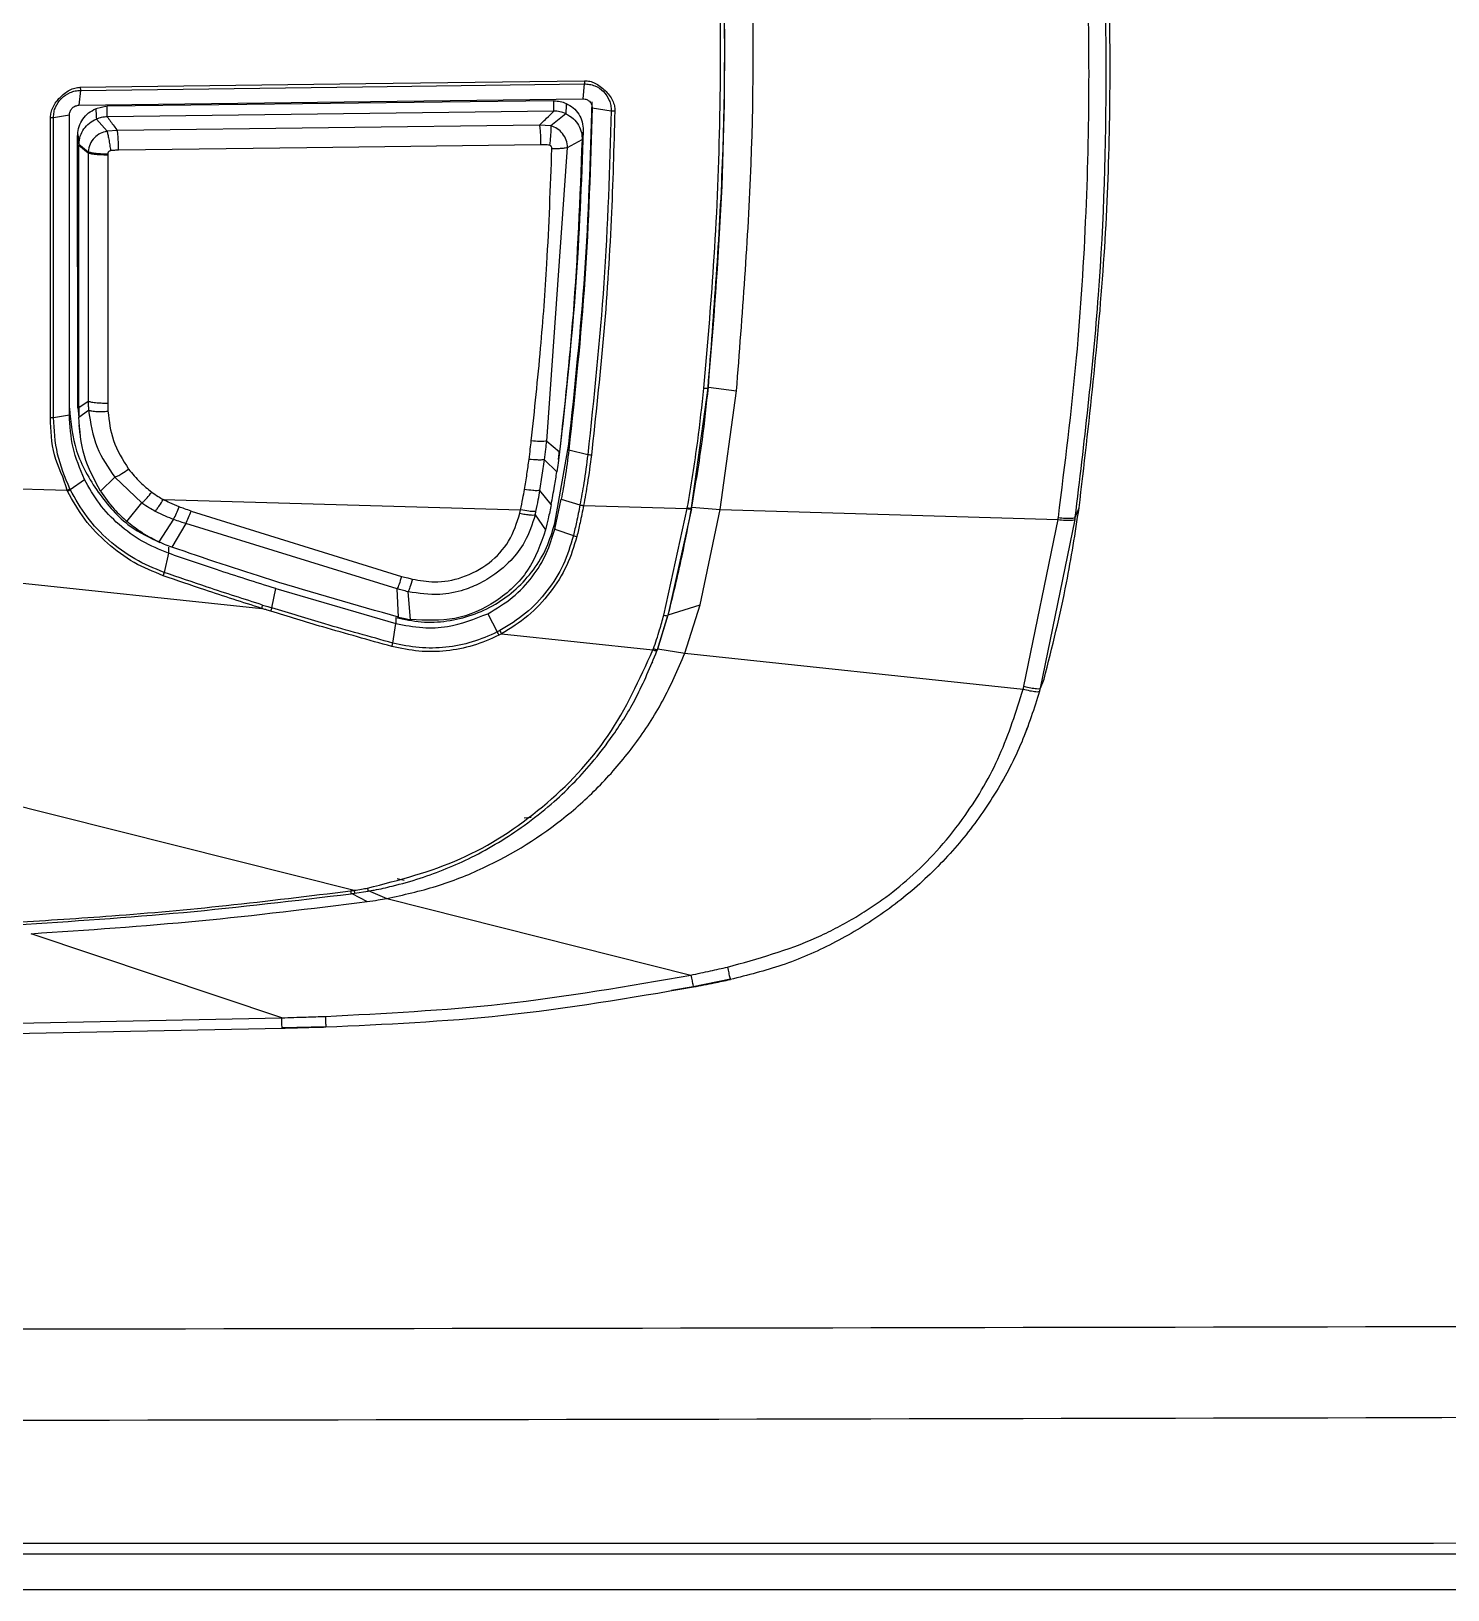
# Model space of a CAD drawing. Extents: x 409 to 498, y 628 to 778.
# Drawn here: x 456.29 to 459.295, y 644.981 to 648.287 of the extents above; entities that cross this region are included whole.
import ezdxf

# ---------------------------------------------------------------- set-up
doc = ezdxf.new("R2010")
doc.units = 0
doc.header["$MEASUREMENT"] = 0
doc.layers.add('1', color=4, linetype='Continuous')
doc.layers.add('GEOMETRY', color=4, linetype='Continuous', lineweight=25)

# ---------------------------------------------------------------- blocks, each defined once
blk = doc.blocks.new('2026_PULSE')
at = {"layer": 'GEOMETRY'}
for p, q in [((48.8861, 3.2146), (48.8827, 3.183)), ((47.8172, 3.2009), (47.8138, 3.1693)), ((47.8138, 3.1693), (48.8827, 3.183)), ((48.8215, 3.1786), (47.8739, 3.1671)), ((48.8215, 3.1568), (48.8215, 3.1786)), ((47.7536, 2.5067), (47.7536, 3.1431)), ((47.7601, 3.1435), (47.7938, 3.1488)), ((47.7601, 2.5072), (47.7601, 3.1435)), ((47.8125, 3.1692), (47.8138, 3.1693)), ((47.8739, 3.1671), (47.8497, 3.162)), ((47.8739, 3.1447), (47.8739, 3.1671)), ((48.8215, 3.1568), (47.8739, 3.1447)), ((48.847, 3.1514), (48.8149, 3.1254)), ((48.9027, 3.1636), (48.9431, 3.1578)), ((47.851, 3.1401), (47.8737, 3.1142)), ((47.8956, 3.1156), (47.8737, 3.1142)), ((48.7908, 3.127), (47.8957, 3.1156)), ((48.8149, 3.1254), (48.7909, 3.127)), ((48.8839, 3.116), (48.8814, 3.0967)), ((47.8113, 3.1045), (47.8114, 3.1071)), ((47.8113, 3.1045), (47.8138, 3.0845)), ((47.8114, 2.548), (47.8113, 3.1045)), ((47.8114, 3.1071), (47.8139, 3.0871)), ((47.8139, 3.0871), (47.8138, 3.0846)), ((47.8138, 3.0846), (47.8336, 3.0684)), ((47.8139, 3.0871), (47.8337, 3.0708)), ((48.8066, 2.457), (48.8506, 3.0794)), ((48.8506, 3.0794), (48.8814, 3.0967)), ((47.8337, 3.0708), (47.8336, 3.0684)), ((47.8336, 3.0684), (47.8336, 2.5417)), ((47.8752, 3.0662), (47.8751, 3.0645)), ((47.8751, 3.0645), (47.8751, 2.5376)), ((47.8114, 2.548), (47.8138, 2.5285)), ((47.8114, 2.5273), (47.8114, 2.548)), ((49.1135, 2.315), (49.1487, 2.5697)), ((49.1493, 2.5713), (49.209, 2.5636)), ((49.1745, 2.3117), (49.209, 2.5636)), ((47.8114, 2.5273), (47.8138, 2.5079)), ((47.8138, 2.5285), (47.8336, 2.5417)), ((47.8138, 2.5285), (47.8138, 2.5079)), ((47.8138, 2.5079), (47.8344, 2.5224)), ((47.7601, 2.5072), (47.7938, 2.5128)), ((47.8137, 2.4905), (47.8161, 2.4712)), ((48.8066, 2.457), (48.8335, 2.4339)), ((48.8236, 2.2826), (48.8533, 2.4505)), ((48.8358, 2.4524), (48.8335, 2.4339)), ((48.8533, 2.4505), (48.8533, 2.4379)), ((48.7919, 2.352), (48.8018, 2.4175)), ((48.8278, 2.3919), (48.8018, 2.4175)), ((48.8315, 2.418), (48.8338, 2.4366)), ((48.8935, 2.4281), (48.8534, 2.4379)), ((47.5453, 2.3597), (47.7888, 2.3525)), ((47.7957, 2.3541), (47.7948, 2.356)), ((47.7956, 2.3541), (47.8257, 2.3757)), ((47.86, 2.3504), (47.8901, 2.3803)), ((47.8901, 2.3803), (47.9478, 2.3257)), ((48.8158, 2.3223), (48.7919, 2.352)), ((47.916, 2.2863), (47.9478, 2.3257)), ((47.9929, 2.3331), (48.751, 2.3108)), ((48.8236, 2.2704), (48.8372, 2.3338)), ((48.8372, 2.3338), (48.8769, 2.3214)), ((48.8846, 2.3203), (49.1043, 2.3138)), ((49.1135, 2.315), (49.1141, 2.3165)), ((49.1141, 2.3165), (49.1745, 2.3117)), ((49.9277, 2.2951), (49.9357, 2.3154)), ((48.0147, 2.2913), (47.9838, 2.2429)), ((48.0405, 2.2823), (48.0108, 2.232)), ((48.489, 2.1436), (48.0405, 2.2823)), ((48.052, 2.3084), (48.4986, 2.17)), ((48.7495, 2.3037), (48.751, 2.3108)), ((48.782, 2.3002), (48.8041, 2.2685)), ((48.8236, 2.2826), (48.8236, 2.2704)), ((49.0548, 2.0876), (49.1043, 2.3138)), ((49.1132, 2.3135), (49.0635, 2.0867)), ((49.1319, 2.1096), (49.1745, 2.3117)), ((49.1745, 2.3117), (49.8912, 2.2906)), ((49.8188, 1.9368), (49.8912, 2.2906)), ((49.8537, 1.9328), (49.9271, 2.2909)), ((48.8236, 2.2704), (48.863, 2.2563)), ((48.004, 2.2189), (47.9946, 2.1784)), ((48.004, 2.232), (48.004, 2.2189)), ((47.5045, 2.176), (48.2018, 2.102)), ((48.2233, 2.1031), (48.2315, 2.144)), ((48.2315, 2.144), (48.4866, 2.0702)), ((48.4921, 2.0836), (48.489, 2.1436)), ((48.5175, 2.0782), (48.5125, 2.1373)), ((48.6815, 2.0908), (48.7014, 2.0521)), ((49.0412, 2.0147), (49.0635, 2.0867)), ((49.0418, 2.016), (49.0641, 2.0882)), ((49.0635, 2.0867), (49.0641, 2.0882)), ((49.0641, 2.0882), (49.1319, 2.1096)), ((49.0995, 2.0068), (49.1319, 2.1096)), ((48.4797, 2.0286), (48.4866, 2.0702)), ((48.4866, 2.0825), (48.4866, 2.0702)), ((48.707, 2.0551), (48.7013, 2.0521)), ((48.7107, 2.0481), (49.0318, 2.014)), ((49.0307, 1.9874), (49.0314, 1.989)), ((49.0412, 2.0146), (49.0418, 2.016)), ((49.0418, 2.016), (49.0995, 2.0068)), ((49.0995, 2.0068), (49.8171, 1.9308)), ((49.8537, 1.9328), (49.8615, 1.9521)), ((49.8205, 1.8342), (49.8283, 1.8534)), ((47.1534, 1.8173), (48.3979, 1.504)), ((48.7735, 1.6585), (48.7583, 1.6567)), ((48.5042, 1.5246), (48.4888, 1.5284)), ((48.3911, 1.4969), (48.3987, 1.498)), ((48.393, 1.4969), (48.4255, 1.4801)), ((48.3988, 1.4977), (48.4274, 1.5022)), ((48.4275, 1.5033), (48.467, 1.4866)), ((48.467, 1.4866), (49.1121, 1.3242)), ((48.2444, 1.2336), (47.7127, 1.412)), ((49.071, 1.2922), (49.1173, 1.3002)), ((49.1173, 1.3003), (49.1959, 1.3162)), ((48.245, 1.2128), (48.3376, 1.2152)), ((86.562, 0.0202), (2.898, 0.0202))]:
    blk.add_line(p, q, dxfattribs=at)
at = {"layer": 'GEOMETRY', "flags": 128}
for points in [[(47.8162, 3.2074), (48.4225, 3.2152), (48.8864, 3.2211)], [(47.8172, 3.2009), (48.4158, 3.2085), (48.8861, 3.2146)], [(48.7934, 3.0856), (48.2975, 3.0792), (47.8981, 3.0741)], [(47.7897, 2.3507), (47.7892, 2.3517), (47.7889, 2.3525)], [(49.1043, 2.3138), (49.1044, 2.3146), (49.1046, 2.3153)]]:
    blk.add_lwpolyline(points, dxfattribs=at)
at = {"layer": 'GEOMETRY'}
for points, knots in [([(49.9357, 2.3154), (49.9565, 2.4936), (49.9974, 2.8452), (50.0055, 3.3376), (49.9864, 3.7914), (49.9527, 4.069), (49.9357, 4.2094)], [0, 0, 0, 0, 0.2831581, 0.5586036, 0.7768312, 1, 1, 1, 1]), ([(49.8918, 2.2948), (49.9058, 2.4076), (49.9326, 2.6228), (49.9523, 2.937), (49.9589, 3.2359), (49.9523, 3.5348), (49.9326, 3.8489), (49.9058, 4.064), (49.8918, 4.1767)], [0, 0, 0, 0, 0.180613, 0.344543, 0.500108, 0.65565, 0.819509, 1, 1, 1, 1]), ([(49.9277, 2.2952), (49.9464, 2.4523), (49.9839, 2.7664), (49.9979, 3.241), (49.9839, 3.7156), (49.9464, 4.0298), (49.9277, 4.1869)], [0, 0, 0, 0, 0.250005, 0.5, 0.749995, 1, 1, 1, 1]), ([(49.1396, 2.5693), (49.1472, 2.656), (49.1634, 2.8415), (49.1758, 3.1362), (49.1756, 3.4424), (49.163, 3.7341), (49.147, 3.9165), (49.1396, 4.0011)], [0, 0, 0, 0, 0.182029, 0.389553, 0.616979, 0.82241, 1, 1, 1, 1]), ([(49.1487, 2.5697), (49.161, 2.7288), (49.1855, 3.0469), (49.1855, 3.526), (49.161, 3.8442), (49.1487, 4.0033)], [0, 0, 0, 0, 0.3333362, 0.6666667, 1, 1, 1, 1]), ([(49.1493, 2.5713), (49.1601, 2.7049), (49.1818, 2.9717), (49.1861, 3.3446), (49.1759, 3.6891), (49.1582, 3.8994), (49.1493, 4.0049)], [0, 0, 0, 0, 0.280118, 0.559107, 0.778815, 1, 1, 1, 1]), ([(49.209, 2.5636), (49.2214, 2.7239), (49.2462, 3.0451), (49.2461, 3.5281), (49.2213, 3.8488), (49.209, 4.0086)], [0, 0, 0, 0, 0.333384, 0.667865, 1, 1, 1, 1]), ([(47.7536, 3.1431), (47.7539, 3.1468), (47.7545, 3.1545), (47.7606, 3.1697), (47.773, 3.1868), (47.7898, 3.1997), (47.8048, 3.2062), (47.8125, 3.207), (47.8162, 3.2074)], [0, 0, 0, 0, 0.115522, 0.240727, 0.500897, 0.760985, 0.886273, 1, 1, 1, 1]), ([(47.8162, 3.2074), (47.8165, 3.2066), (47.817, 3.2052), (47.8172, 3.2032), (47.817, 3.2018), (47.8171, 3.2011), (47.8172, 3.2009)], [0, 0, 0, 0, 0.326223, 0.595476, 0.838437, 1, 1, 1, 1]), ([(48.8864, 3.2211), (48.8864, 3.2205), (48.8864, 3.2192), (48.8863, 3.2174), (48.8863, 3.2158), (48.8862, 3.215), (48.8861, 3.2146)], [0, 0, 0, 0, 0.248444, 0.501166, 0.753288, 1, 1, 1, 1]), ([(48.8861, 3.2146), (48.8899, 3.2144), (48.8975, 3.2141), (48.9119, 3.2097), (48.928, 3.1993), (48.9383, 3.1833), (48.9427, 3.169), (48.943, 3.1615), (48.9431, 3.1578)], [0, 0, 0, 0, 0.125387, 0.25111, 0.500973, 0.750653, 0.875865, 1, 1, 1, 1]), ([(48.8864, 3.2211), (48.8901, 3.221), (48.8978, 3.2206), (48.9135, 3.2148), (48.9309, 3.2014), (48.9445, 3.1842), (48.9504, 3.1686), (48.9507, 3.1609), (48.9508, 3.1571)], [0, 0, 0, 0, 0.112639, 0.230077, 0.499889, 0.76917, 0.885614, 1, 1, 1, 1]), ([(47.7601, 3.1436), (47.7603, 3.1473), (47.7607, 3.1547), (47.7653, 3.169), (47.7758, 3.185), (47.7918, 3.1954), (47.8061, 3.2002), (47.8135, 3.2006), (47.8172, 3.2009)], [0, 0, 0, 0, 0.125191, 0.250868, 0.500896, 0.750645, 0.876035, 1, 1, 1, 1]), ([(48.8215, 3.1786), (48.826, 3.1784), (48.835, 3.178), (48.8434, 3.1749), (48.8475, 3.1733)], [0, 0, 0, 0, 0.500521, 1, 1, 1, 1]), ([(48.8533, 2.4505), (48.8662, 2.5713), (48.8918, 2.8129), (48.8991, 3.0555), (48.9027, 3.1768)], [0, 0, 0, 0, 0.500006, 1, 1, 1, 1]), ([(48.8827, 3.183), (48.8844, 3.1829), (48.8875, 3.1828), (48.8924, 3.1812), (48.8966, 3.1784), (48.8997, 3.1746), (48.9022, 3.17), (48.9025, 3.1661), (48.9027, 3.1636)], [0, 0, 0, 0, 0.1582585, 0.2956562, 0.5071732, 0.638879, 0.7649167, 1, 1, 1, 1]), ([(47.7536, 3.1431), (47.7542, 3.1431), (47.7555, 3.1431), (47.7572, 3.1432), (47.7588, 3.1434), (47.7597, 3.1435), (47.7601, 3.1436)], [0, 0, 0, 0, 0.248607, 0.501015, 0.752903, 1, 1, 1, 1]), ([(47.7938, 3.1488), (47.7941, 3.1512), (47.7947, 3.1562), (47.7989, 3.1628), (47.805, 3.1676), (47.81, 3.1687), (47.8125, 3.1692)], [0, 0, 0, 0, 0.244124, 0.492649, 0.746554, 1, 1, 1, 1]), ([(47.7938, 2.5128), (47.7938, 2.6336), (47.7938, 2.8455), (47.7938, 3.0576), (47.7938, 3.1488)], [0, 0, 0, 0, 0.570371, 1, 1, 1, 1]), ([(47.8114, 3.1071), (47.8121, 3.113), (47.8136, 3.1246), (47.822, 3.1404), (47.834, 3.1538), (47.8444, 3.1593), (47.8497, 3.162)], [0, 0, 0, 0, 0.249953, 0.499712, 0.749376, 1, 1, 1, 1]), ([(47.8497, 3.162), (47.85, 3.1579), (47.8504, 3.1506), (47.8508, 3.1433), (47.851, 3.1401)], [0, 0, 0, 0, 0.56, 1, 1, 1, 1]), ([(47.8739, 3.1447), (47.8699, 3.1445), (47.8658, 3.1442), (47.8601, 3.143), (47.8568, 3.1422), (47.8535, 3.141), (47.8518, 3.1404), (47.8512, 3.1401), (47.8511, 3.1401), (47.851, 3.1401)], [0, 0, 0, 0, 0.499994, 0.528693, 0.750084, 0.929826, 0.978607, 0.992726, 1, 1, 1, 1]), ([(47.8739, 3.1447), (47.8788, 3.1382), (47.886, 3.1285), (47.8933, 3.1187), (47.8957, 3.1156)], [0, 0, 0, 0, 0.674258, 1, 1, 1, 1]), ([(48.7908, 3.127), (48.7927, 3.1288), (48.7979, 3.1337), (48.808, 3.1436), (48.8163, 3.1518), (48.8215, 3.1568)], [0, 0, 0, 0, 0.1818549, 0.4896415, 1, 1, 1, 1]), ([(48.847, 3.1514), (48.8429, 3.153), (48.8347, 3.1562), (48.8259, 3.1566), (48.8215, 3.1568)], [0, 0, 0, 0, 0.500527, 1, 1, 1, 1]), ([(48.8475, 3.1733), (48.8475, 3.1719), (48.8474, 3.1682), (48.8473, 3.1622), (48.8472, 3.1562), (48.8471, 3.1526), (48.847, 3.1514)], [0, 0, 0, 0, 0.189023, 0.50664, 0.828615, 1, 1, 1, 1]), ([(48.847, 3.1514), (48.8526, 3.1482), (48.8634, 3.1419), (48.8744, 3.1275), (48.8807, 3.112), (48.8812, 3.1016), (48.8814, 3.0967)], [0, 0, 0, 0, 0.278831, 0.540705, 0.782349, 1, 1, 1, 1]), ([(48.8475, 3.1733), (48.8528, 3.1704), (48.8634, 3.1646), (48.8751, 3.1506), (48.8828, 3.1341), (48.8835, 3.122), (48.8839, 3.116)], [0, 0, 0, 0, 0.249847, 0.499584, 0.749274, 1, 1, 1, 1]), ([(48.9431, 3.1578), (48.9395, 3.0359), (48.9322, 2.792), (48.9064, 2.5494), (48.8935, 2.4281)], [0, 0, 0, 0, 0.500011, 1, 1, 1, 1]), ([(48.9508, 3.1571), (48.9487, 3.0803), (48.9444, 2.919), (48.9281, 2.6754), (48.91, 2.5091), (48.9011, 2.4268)], [0, 0, 0, 0, 0.314722, 0.661145, 1, 1, 1, 1]), ([(48.9431, 3.1578), (48.9437, 3.1577), (48.9448, 3.1576), (48.9467, 3.1574), (48.9487, 3.1573), (48.9501, 3.1573), (48.9508, 3.1573)], [0, 0, 0, 0, 0.247306, 0.500034, 0.752744, 1, 1, 1, 1]), ([(47.8139, 3.0871), (47.8146, 3.0927), (47.816, 3.1041), (47.8241, 3.1194), (47.8358, 3.1322), (47.8459, 3.1374), (47.851, 3.1401)], [0, 0, 0, 0, 0.250042, 0.500192, 0.749977, 1, 1, 1, 1]), ([(47.8737, 3.1142), (47.8688, 3.1129), (47.8588, 3.1104), (47.846, 3.1007), (47.8364, 3.0872), (47.8346, 3.0763), (47.8337, 3.0708)], [0, 0, 0, 0, 0.235273, 0.4803085, 0.7346994, 1, 1, 1, 1]), ([(47.8737, 3.1142), (47.8742, 3.1121), (47.8754, 3.1078), (47.8774, 3.0974), (47.8794, 3.0853), (47.8806, 3.0769), (47.8812, 3.0728)], [0, 0, 0, 0, 0.243602, 0.5, 0.756399, 1, 1, 1, 1]), ([(47.8981, 3.0741), (47.8981, 3.0782), (47.898, 3.0865), (47.8974, 3.0986), (47.8966, 3.1091), (47.8959, 3.1134), (47.8956, 3.1156)], [0, 0, 0, 0, 0.243334, 0.499447, 0.755767, 1, 1, 1, 1]), ([(48.7909, 3.127), (48.7913, 3.1246), (48.7921, 3.1196), (48.7929, 3.1082), (48.7934, 3.0965), (48.7934, 3.0892), (48.7934, 3.0856)], [0, 0, 0, 0, 0.273877, 0.561506, 0.786122, 1, 1, 1, 1]), ([(48.815, 3.1254), (48.8151, 3.1232), (48.8153, 3.1187), (48.8148, 3.1082), (48.8138, 3.0964), (48.8128, 3.0884), (48.8123, 3.0846)], [0, 0, 0, 0, 0.252452, 0.51148, 0.76435, 1, 1, 1, 1]), ([(48.8506, 3.0794), (48.85, 3.0848), (48.849, 3.0956), (48.8407, 3.1095), (48.8294, 3.1201), (48.8203, 3.1235), (48.8159, 3.1252)], [0, 0, 0, 0, 0.264334, 0.529421, 0.772062, 1, 1, 1, 1]), ([(48.8839, 3.116), (48.8797, 3.0051), (48.8714, 2.7835), (48.8477, 2.5627), (48.8358, 2.4524)], [0, 0, 0, 0, 0.499995, 1, 1, 1, 1]), ([(47.8138, 2.5285), (47.8138, 2.6323), (47.8138, 2.8175), (47.8138, 3.003), (47.8138, 3.0846)], [0, 0, 0, 0, 0.56, 1, 1, 1, 1]), ([(48.7736, 2.4573), (48.7806, 2.5229), (48.7939, 2.6479), (48.8092, 2.8545), (48.8144, 2.9955), (48.8174, 3.0769)], [0, 0, 0, 0, 0.318414, 0.606896, 1, 1, 1, 1]), ([(48.8123, 3.0846), (48.809, 3.0849), (48.8027, 3.0855), (48.7964, 3.0856), (48.7934, 3.0856)], [0, 0, 0, 0, 0.526637, 1, 1, 1, 1]), ([(48.8138, 3.084), (48.8135, 3.0842), (48.8131, 3.0844), (48.8125, 3.0845), (48.8123, 3.0846)], [0, 0, 0, 0, 0.595229, 1, 1, 1, 1]), ([(48.8174, 3.0769), (48.8174, 3.0778), (48.8173, 3.0796), (48.8162, 3.0817), (48.8151, 3.0831), (48.8142, 3.0837), (48.8138, 3.084)], [0, 0, 0, 0, 0.328266, 0.624801, 0.829946, 1, 1, 1, 1]), ([(48.8506, 3.0794), (48.8489, 3.079), (48.8456, 3.0782), (48.8376, 3.0774), (48.828, 3.0769), (48.8209, 3.0769), (48.8174, 3.0769)], [0, 0, 0, 0, 0.245421, 0.50001, 0.754594, 1, 1, 1, 1]), ([(48.8814, 3.0967), (48.8766, 2.9727), (48.868, 2.7512), (48.844, 2.5308), (48.8335, 2.4339)], [0, 0, 0, 0, 0.559991, 1, 1, 1, 1]), ([(47.8336, 3.0683), (47.8357, 3.0677), (47.8399, 3.0664), (47.8513, 3.0651), (47.8635, 3.0644), (47.8713, 3.0644), (47.8751, 3.0644)], [0, 0, 0, 0, 0.273034, 0.561703, 0.786946, 1, 1, 1, 1]), ([(47.8337, 3.0708), (47.8355, 3.0702), (47.8393, 3.0689), (47.8499, 3.0675), (47.8623, 3.0665), (47.871, 3.0663), (47.8752, 3.0662)], [0, 0, 0, 0, 0.251719, 0.51189, 0.765609, 1, 1, 1, 1]), ([(47.8812, 3.0728), (47.8805, 3.0726), (47.8792, 3.0723), (47.8775, 3.0713), (47.8762, 3.0698), (47.8754, 3.0681), (47.8752, 3.0668), (47.8752, 3.0662)], [0, 0, 0, 0, 0.220924, 0.417141, 0.599921, 0.805185, 1, 1, 1, 1]), ([(47.8981, 3.0741), (47.8951, 3.074), (47.8895, 3.0738), (47.8838, 3.0731), (47.8812, 3.0728)], [0, 0, 0, 0, 0.528295, 1, 1, 1, 1]), ([(49.1046, 2.3153), (49.1125, 2.3624), (49.1267, 2.4468), (49.1357, 2.5318), (49.1396, 2.5693)], [0, 0, 0, 0, 0.558697, 1, 1, 1, 1]), ([(49.1141, 2.3165), (49.1221, 2.3642), (49.1364, 2.4488), (49.1454, 2.5341), (49.1493, 2.5713)], [0, 0, 0, 0, 0.563523, 1, 1, 1, 1]), ([(49.1396, 2.5693), (49.1409, 2.5692), (49.1435, 2.569), (49.1465, 2.5691), (49.1482, 2.5693), (49.1485, 2.5696), (49.1487, 2.5697)], [0, 0, 0, 0, 0.271995, 0.561972, 0.78799, 1, 1, 1, 1]), ([(47.7938, 2.5271), (47.7969, 2.4962), (47.8034, 2.4321), (47.8527, 2.3471), (47.912, 2.2771), (47.9639, 2.2524), (47.9856, 2.2421)], [0, 0, 0, 0, 0.254151, 0.5282009, 0.8026497, 1, 1, 1, 1]), ([(47.8336, 2.5417), (47.8357, 2.541), (47.8399, 2.5396), (47.8513, 2.5383), (47.8635, 2.5376), (47.8713, 2.5376), (47.8751, 2.5376)], [0, 0, 0, 0, 0.2730439, 0.5617165, 0.7869555, 1, 1, 1, 1]), ([(47.8336, 2.5417), (47.8337, 2.538), (47.8338, 2.5316), (47.8342, 2.5252), (47.8344, 2.5224)], [0, 0, 0, 0, 0.564345, 1, 1, 1, 1]), ([(47.8344, 2.5224), (47.8365, 2.5218), (47.8409, 2.5206), (47.8521, 2.5198), (47.8641, 2.5197), (47.8718, 2.5201), (47.8755, 2.5202)], [0, 0, 0, 0, 0.273296, 0.561653, 0.786703, 1, 1, 1, 1]), ([(47.8344, 2.5224), (47.8387, 2.4954), (47.8468, 2.4438), (47.8761, 2.4009), (47.8901, 2.3803)], [0, 0, 0, 0, 0.521506, 1, 1, 1, 1]), ([(47.8751, 2.5376), (47.8751, 2.5343), (47.8752, 2.5285), (47.8754, 2.5228), (47.8755, 2.5202)], [0, 0, 0, 0, 0.56506, 1, 1, 1, 1]), ([(47.8755, 2.5202), (47.8781, 2.4991), (47.8834, 2.455), (47.907, 2.4173), (47.9193, 2.3976)], [0, 0, 0, 0, 0.477615, 1, 1, 1, 1]), ([(47.7536, 2.5067), (47.755, 2.5067), (47.7574, 2.5068), (47.7593, 2.5071), (47.7601, 2.5072)], [0, 0, 0, 0, 0.559995, 1, 1, 1, 1]), ([(47.7888, 2.3525), (47.7888, 2.3525), (47.7888, 2.3525), (47.7888, 2.3526), (47.7826, 2.3786), (47.7563, 2.4259), (47.7545, 2.4797), (47.7536, 2.5067)], [0, 0, 0, 0, 0.000252, 0.000475, 0.0007, 0.499814, 1, 1, 1, 1]), ([(47.7947, 2.3559), (47.7847, 2.3801), (47.7646, 2.4285), (47.7616, 2.4809), (47.7601, 2.5072)], [0, 0, 0, 0, 0.499965, 1, 1, 1, 1]), ([(47.8257, 2.3757), (47.8163, 2.3979), (47.7979, 2.4417), (47.7952, 2.4893), (47.7938, 2.5128)], [0, 0, 0, 0, 0.507764, 1, 1, 1, 1]), ([(47.86, 2.3504), (47.8467, 2.375), (47.82, 2.424), (47.8159, 2.48), (47.8138, 2.5079)], [0, 0, 0, 0, 0.500003, 1, 1, 1, 1]), ([(48.7689, 2.4182), (48.7698, 2.4255), (48.7714, 2.4385), (48.7729, 2.4516), (48.7736, 2.4573)], [0, 0, 0, 0, 0.560068, 1, 1, 1, 1]), ([(48.8066, 2.457), (48.8047, 2.4567), (48.8009, 2.4561), (48.7899, 2.456), (48.7798, 2.4568), (48.7736, 2.4573)], [0, 0, 0, 0, 0.276327, 0.562827, 1, 1, 1, 1]), ([(48.8018, 2.4175), (48.8027, 2.4249), (48.8043, 2.438), (48.8059, 2.4512), (48.8066, 2.457)], [0, 0, 0, 0, 0.562036, 1, 1, 1, 1]), ([(48.7592, 2.3542), (48.7611, 2.3651), (48.7646, 2.3863), (48.7675, 2.4077), (48.7689, 2.4182)], [0, 0, 0, 0, 0.509417, 1, 1, 1, 1]), ([(48.8018, 2.4175), (48.8, 2.4172), (48.7962, 2.4167), (48.7852, 2.4167), (48.775, 2.4176), (48.7689, 2.4182)], [0, 0, 0, 0, 0.276311, 0.562846, 1, 1, 1, 1]), ([(48.8335, 2.4339), (48.8325, 2.426), (48.8308, 2.412), (48.8287, 2.3981), (48.8279, 2.3919)], [0, 0, 0, 0, 0.56, 1, 1, 1, 1]), ([(48.8533, 2.4379), (48.8508, 2.4184), (48.8463, 2.3836), (48.84, 2.3491), (48.8372, 2.3338)], [0, 0, 0, 0, 0.5594929, 1, 1, 1, 1]), ([(48.8935, 2.4281), (48.8909, 2.4081), (48.8863, 2.3724), (48.8798, 2.337), (48.8769, 2.3214)], [0, 0, 0, 0, 0.5599938, 1, 1, 1, 1]), ([(48.9011, 2.4268), (48.8985, 2.4069), (48.8939, 2.3712), (48.8874, 2.3358), (48.8846, 2.3203)], [0, 0, 0, 0, 0.560223, 1, 1, 1, 1]), ([(48.9011, 2.4268), (48.8995, 2.427), (48.8967, 2.4274), (48.8944, 2.4279), (48.8935, 2.4281)], [0, 0, 0, 0, 0.56, 1, 1, 1, 1]), ([(47.8901, 2.3803), (47.8921, 2.3812), (47.8963, 2.3829), (47.9064, 2.3886), (47.9144, 2.3942), (47.9193, 2.3976)], [0, 0, 0, 0, 0.276687, 0.562549, 1, 1, 1, 1]), ([(47.9193, 2.3976), (47.9273, 2.3878), (47.9419, 2.3697), (47.9602, 2.3553), (47.9684, 2.3488)], [0, 0, 0, 0, 0.546347, 1, 1, 1, 1]), ([(48.8158, 2.3223), (48.8183, 2.3352), (48.8227, 2.3584), (48.8263, 2.3817), (48.8279, 2.3919)], [0, 0, 0, 0, 0.559987, 1, 1, 1, 1]), ([(47.7889, 2.3525), (47.7901, 2.3531), (47.7923, 2.3543), (47.794, 2.3554), (47.7947, 2.3559)], [0, 0, 0, 0, 0.560004, 1, 1, 1, 1]), ([(47.7897, 2.3506), (47.7903, 2.3509), (47.7914, 2.3515), (47.793, 2.3523), (47.7945, 2.3532), (47.7953, 2.3538), (47.7957, 2.3541)], [0, 0, 0, 0, 0.247716, 0.500001, 0.752285, 1, 1, 1, 1]), ([(47.9925, 2.1714), (47.9716, 2.1799), (47.929, 2.1973), (47.8733, 2.239), (47.8241, 2.2895), (47.8012, 2.3303), (47.7897, 2.3507)], [0, 0, 0, 0, 0.242571, 0.493732, 0.747895, 1, 1, 1, 1]), ([(47.9946, 2.1784), (47.9735, 2.1871), (47.9313, 2.2044), (47.8763, 2.2453), (47.829, 2.2947), (47.8067, 2.3343), (47.7956, 2.354)], [0, 0, 0, 0, 0.2497499, 0.4999095, 0.7500704, 1, 1, 1, 1]), ([(47.86, 2.3504), (47.8692, 2.3373), (47.8856, 2.314), (47.9067, 2.2947), (47.916, 2.2863)], [0, 0, 0, 0, 0.559759, 1, 1, 1, 1]), ([(47.9478, 2.3257), (47.9494, 2.3271), (47.9526, 2.33), (47.9597, 2.3376), (47.9651, 2.3446), (47.9684, 2.3488)], [0, 0, 0, 0, 0.277301, 0.562081, 1, 1, 1, 1]), ([(47.9684, 2.3488), (47.973, 2.3456), (47.9809, 2.34), (47.9893, 2.3351), (47.9929, 2.3331)], [0, 0, 0, 0, 0.570079, 1, 1, 1, 1]), ([(48.751, 2.3108), (48.7526, 2.3189), (48.7555, 2.3334), (48.7581, 2.3479), (48.7592, 2.3542)], [0, 0, 0, 0, 0.561664, 1, 1, 1, 1]), ([(48.7919, 2.352), (48.7901, 2.3518), (48.7864, 2.3515), (48.7754, 2.352), (48.7653, 2.3534), (48.7592, 2.3542)], [0, 0, 0, 0, 0.276305, 0.56284, 1, 1, 1, 1]), ([(48.7835, 2.3075), (48.7852, 2.3158), (48.7881, 2.3306), (48.7908, 2.3455), (48.7919, 2.352)], [0, 0, 0, 0, 0.561621, 1, 1, 1, 1]), ([(47.9478, 2.3257), (47.9531, 2.3222), (47.9622, 2.316), (47.9718, 2.3107), (47.976, 2.3084)], [0, 0, 0, 0, 0.570587, 1, 1, 1, 1]), ([(47.976, 2.3084), (47.9773, 2.31), (47.98, 2.3132), (47.9858, 2.3213), (47.9902, 2.3286), (47.9929, 2.3331)], [0, 0, 0, 0, 0.277478, 0.561949, 1, 1, 1, 1]), ([(48.0269, 2.3174), (48.0201, 2.3201), (48.0085, 2.3247), (47.9975, 2.3306), (47.9929, 2.3331)], [0, 0, 0, 0, 0.584925, 1, 1, 1, 1]), ([(48.0147, 2.2913), (48.0169, 2.2952), (48.0208, 2.3021), (48.025, 2.3127), (48.0269, 2.3174)], [0, 0, 0, 0, 0.560002, 1, 1, 1, 1]), ([(48.052, 2.3084), (48.0473, 2.31), (48.0389, 2.3129), (48.0306, 2.316), (48.0269, 2.3174)], [0, 0, 0, 0, 0.559197, 1, 1, 1, 1]), ([(48.8158, 2.3223), (48.8138, 2.3122), (48.8101, 2.2943), (48.806, 2.2764), (48.8041, 2.2685)], [0, 0, 0, 0, 0.5599986, 1, 1, 1, 1]), ([(48.8769, 2.3214), (48.8745, 2.3092), (48.8702, 2.2874), (48.8652, 2.2658), (48.863, 2.2563)], [0, 0, 0, 0, 0.559978, 1, 1, 1, 1]), ([(48.8846, 2.3203), (48.8821, 2.3079), (48.8778, 2.2859), (48.8727, 2.2639), (48.8704, 2.2542)], [0, 0, 0, 0, 0.5575329, 1, 1, 1, 1]), ([(48.8769, 2.3214), (48.8774, 2.3213), (48.8785, 2.3211), (48.8804, 2.3208), (48.8825, 2.3205), (48.8839, 2.3203), (48.8846, 2.3203)], [0, 0, 0, 0, 0.247294, 0.499996, 0.7527, 1, 1, 1, 1]), ([(49.0641, 2.0882), (49.0743, 2.1298), (49.0929, 2.2055), (49.1075, 2.282), (49.1141, 2.3165)], [0, 0, 0, 0, 0.549487, 1, 1, 1, 1]), ([(49.1046, 2.3153), (49.1058, 2.3151), (49.1084, 2.3147), (49.1113, 2.3146), (49.1131, 2.3147), (49.1133, 2.3149), (49.1135, 2.315)], [0, 0, 0, 0, 0.272006, 0.561988, 0.788007, 1, 1, 1, 1]), ([(49.1132, 2.3135), (49.1133, 2.3138), (49.1134, 2.3143), (49.1134, 2.3148), (49.1135, 2.315)], [0, 0, 0, 0, 0.559996, 1, 1, 1, 1]), ([(49.8615, 1.9521), (49.8786, 2.0199), (49.9088, 2.1399), (49.9275, 2.2622), (49.9357, 2.3154)], [0, 0, 0, 0, 0.564636, 1, 1, 1, 1]), ([(47.9838, 2.2429), (47.9703, 2.2498), (47.9462, 2.262), (47.9253, 2.2789), (47.916, 2.2863)], [0, 0, 0, 0, 0.560049, 1, 1, 1, 1]), ([(47.976, 2.3084), (47.983, 2.3048), (47.9956, 2.2984), (48.0088, 2.2935), (48.0147, 2.2913)], [0, 0, 0, 0, 0.554513, 1, 1, 1, 1]), ([(48.0147, 2.2913), (48.0195, 2.2896), (48.0281, 2.2866), (48.0367, 2.2836), (48.0405, 2.2823)], [0, 0, 0, 0, 0.560963, 1, 1, 1, 1]), ([(48.0405, 2.2823), (48.0425, 2.2862), (48.0462, 2.2931), (48.0502, 2.3037), (48.052, 2.3084)], [0, 0, 0, 0, 0.5599996, 1, 1, 1, 1]), ([(48.782, 2.3002), (48.7756, 2.2806), (48.7641, 2.2455), (48.7292, 2.1997), (48.6951, 2.1723), (48.6608, 2.1527), (48.6264, 2.1387), (48.5744, 2.128), (48.5348, 2.134), (48.5125, 2.1373)], [0, 0, 0, 0, 0.176271, 0.316701, 0.487893, 0.549791, 0.655994, 0.806171, 1, 1, 1, 1]), ([(48.5215, 2.164), (48.537, 2.1613), (48.5719, 2.1552), (48.6296, 2.1655), (48.6852, 2.1954), (48.73, 2.2433), (48.7429, 2.2834), (48.7495, 2.3037)], [0, 0, 0, 0, 0.159096, 0.358132, 0.57699, 0.785647, 1, 1, 1, 1]), ([(48.7495, 2.3037), (48.7533, 2.303), (48.7611, 2.3016), (48.7735, 2.3), (48.7788, 2.3001), (48.782, 2.3002)], [0, 0, 0, 0, 0.276302, 0.562841, 1, 1, 1, 1]), ([(48.7835, 2.3075), (48.7817, 2.3074), (48.778, 2.3072), (48.7671, 2.3081), (48.7571, 2.3098), (48.751, 2.3108)], [0, 0, 0, 0, 0.276305, 0.562844, 1, 1, 1, 1]), ([(48.782, 2.3002), (48.7823, 2.3016), (48.7828, 2.304), (48.7833, 2.3064), (48.7835, 2.3075)], [0, 0, 0, 0, 0.560014, 1, 1, 1, 1]), ([(49.1043, 2.3138), (49.1055, 2.3136), (49.1081, 2.3132), (49.111, 2.313), (49.1128, 2.3131), (49.1131, 2.3134), (49.1132, 2.3135)], [0, 0, 0, 0, 0.271989, 0.56196, 0.787979, 1, 1, 1, 1]), ([(49.8912, 2.2906), (49.8913, 2.2914), (49.8915, 2.2928), (49.8917, 2.2942), (49.8918, 2.2948)], [0, 0, 0, 0, 0.560185, 1, 1, 1, 1]), ([(49.8912, 2.2906), (49.8962, 2.29), (49.9067, 2.2889), (49.9183, 2.2887), (49.9254, 2.2894), (49.9265, 2.2904), (49.9271, 2.2909)], [0, 0, 0, 0, 0.271997, 0.561968, 0.787984, 1, 1, 1, 1]), ([(49.8918, 2.2949), (49.8968, 2.2943), (49.9073, 2.2932), (49.9189, 2.293), (49.926, 2.2937), (49.9272, 2.2947), (49.9277, 2.2952)], [0, 0, 0, 0, 0.271995, 0.561971, 0.787988, 1, 1, 1, 1]), ([(49.9271, 2.2909), (49.9272, 2.2917), (49.9274, 2.2931), (49.9276, 2.2945), (49.9277, 2.2952)], [0, 0, 0, 0, 0.56, 1, 1, 1, 1]), ([(48.8041, 2.2685), (48.7935, 2.2387), (48.7722, 2.1792), (48.7012, 2.1129), (48.6124, 2.0733), (48.5492, 2.0766), (48.5175, 2.0782)], [0, 0, 0, 0, 0.250001, 0.49995, 0.749916, 1, 1, 1, 1]), ([(48.6815, 2.0908), (48.6996, 2.1016), (48.7352, 2.1227), (48.7766, 2.1674), (48.8075, 2.2168), (48.8183, 2.2528), (48.8236, 2.2704)], [0, 0, 0, 0, 0.266102, 0.521417, 0.766021, 1, 1, 1, 1]), ([(48.863, 2.2563), (48.8567, 2.2354), (48.844, 2.1936), (48.8085, 2.1379), (48.7633, 2.0894), (48.7258, 2.0664), (48.707, 2.0549)], [0, 0, 0, 0, 0.2500221, 0.499927, 0.7498616, 1, 1, 1, 1]), ([(48.8704, 2.2542), (48.8641, 2.2336), (48.8511, 2.1912), (48.8144, 2.1346), (48.7683, 2.084), (48.7298, 2.06), (48.7107, 2.0481)], [0, 0, 0, 0, 0.24164, 0.49628, 0.749316, 1, 1, 1, 1]), ([(48.863, 2.2563), (48.8643, 2.2559), (48.8665, 2.2551), (48.8692, 2.2545), (48.8704, 2.2542)], [0, 0, 0, 0, 0.560013, 1, 1, 1, 1]), ([(48.0108, 2.232), (48.0057, 2.2338), (47.9966, 2.2372), (47.9877, 2.2412), (47.9838, 2.2429)], [0, 0, 0, 0, 0.559717, 1, 1, 1, 1]), ([(48.2315, 2.144), (48.1894, 2.1573), (48.1133, 2.1813), (48.0378, 2.2072), (48.004, 2.2189)], [0, 0, 0, 0, 0.551984, 1, 1, 1, 1]), ([(48.4921, 2.0836), (48.4015, 2.109), (48.2397, 2.1543), (48.0808, 2.2082), (48.0108, 2.232)], [0, 0, 0, 0, 0.559994, 1, 1, 1, 1]), ([(47.9946, 2.1784), (47.9944, 2.1779), (47.9942, 2.1768), (47.9937, 2.175), (47.9931, 2.1732), (47.9927, 2.172), (47.9925, 2.1714)], [0, 0, 0, 0, 0.247562, 0.49995, 0.752364, 1, 1, 1, 1]), ([(48.2018, 2.102), (48.1615, 2.1149), (48.0914, 2.1372), (48.022, 2.1612), (47.9925, 2.1714)], [0, 0, 0, 0, 0.5756432, 1, 1, 1, 1]), ([(48.2038, 2.1091), (48.1646, 2.1216), (48.0945, 2.1439), (48.0251, 2.1679), (47.9946, 2.1784)], [0, 0, 0, 0, 0.559955, 1, 1, 1, 1]), ([(48.4986, 2.17), (48.4967, 2.164), (48.4934, 2.1533), (48.4904, 2.1465), (48.489, 2.1436)], [0, 0, 0, 0, 0.56, 1, 1, 1, 1]), ([(48.4986, 2.17), (48.5029, 2.1689), (48.5105, 2.1668), (48.5181, 2.1649), (48.5215, 2.164)], [0, 0, 0, 0, 0.561, 1, 1, 1, 1]), ([(48.5215, 2.164), (48.5197, 2.158), (48.5166, 2.1471), (48.5137, 2.1403), (48.5125, 2.1373)], [0, 0, 0, 0, 0.56, 1, 1, 1, 1]), ([(48.5125, 2.1373), (48.5081, 2.1385), (48.5003, 2.1405), (48.4925, 2.1426), (48.489, 2.1436)], [0, 0, 0, 0, 0.559095, 1, 1, 1, 1]), ([(48.2018, 2.102), (48.2023, 2.1035), (48.2031, 2.106), (48.2035, 2.1082), (48.2038, 2.1091)], [0, 0, 0, 0, 0.560032, 1, 1, 1, 1]), ([(48.2213, 2.0959), (48.2177, 2.0971), (48.2112, 2.0991), (48.2047, 2.1011), (48.2018, 2.102)], [0, 0, 0, 0, 0.55986, 1, 1, 1, 1]), ([(48.2038, 2.1091), (48.2074, 2.108), (48.2139, 2.106), (48.2204, 2.1039), (48.2233, 2.1031)], [0, 0, 0, 0, 0.560727, 1, 1, 1, 1]), ([(48.2213, 2.0959), (48.2218, 2.0974), (48.2226, 2.0999), (48.2231, 2.1021), (48.2233, 2.1031)], [0, 0, 0, 0, 0.560018, 1, 1, 1, 1]), ([(48.478, 2.0213), (48.4291, 2.0348), (48.3431, 2.0585), (48.258, 2.0847), (48.2213, 2.0959)], [0, 0, 0, 0, 0.569724, 1, 1, 1, 1]), ([(48.4797, 2.0286), (48.4317, 2.0418), (48.3458, 2.0655), (48.2607, 2.0916), (48.2233, 2.1031)], [0, 0, 0, 0, 0.559998, 1, 1, 1, 1]), ([(48.4866, 2.0702), (48.5054, 2.0664), (48.5413, 2.0592), (48.6088, 2.0622), (48.6534, 2.0798), (48.6815, 2.0908)], [0, 0, 0, 0, 0.288445, 0.551526, 1, 1, 1, 1]), ([(48.4921, 2.0836), (48.4968, 2.0824), (48.5052, 2.0803), (48.5138, 2.0788), (48.5175, 2.0782)], [0, 0, 0, 0, 0.559606, 1, 1, 1, 1]), ([(49.0327, 2.0164), (49.0373, 2.0297), (49.0455, 2.0532), (49.0519, 2.0772), (49.0548, 2.0876)], [0, 0, 0, 0, 0.563441, 1, 1, 1, 1]), ([(49.0548, 2.0876), (49.056, 2.0874), (49.0586, 2.0868), (49.0614, 2.0864), (49.0631, 2.0864), (49.0634, 2.0866), (49.0635, 2.0867)], [0, 0, 0, 0, 0.271964, 0.561905, 0.78793, 1, 1, 1, 1]), ([(48.7013, 2.052), (48.6839, 2.0442), (48.649, 2.0287), (48.5926, 2.0182), (48.5353, 2.0167), (48.4983, 2.0246), (48.4797, 2.0286)], [0, 0, 0, 0, 0.250021, 0.500007, 0.749956, 1, 1, 1, 1]), ([(48.7012, 2.052), (48.7019, 2.0508), (48.703, 2.0486), (48.7043, 2.0461), (48.7048, 2.045)], [0, 0, 0, 0, 0.559994, 1, 1, 1, 1]), ([(48.707, 2.0549), (48.7076, 2.0537), (48.7088, 2.0516), (48.7101, 2.0491), (48.7106, 2.0481)], [0, 0, 0, 0, 0.559637, 1, 1, 1, 1]), ([(48.7048, 2.0451), (48.687, 2.0371), (48.6513, 2.0213), (48.5935, 2.0106), (48.5349, 2.0091), (48.497, 2.0172), (48.478, 2.0213)], [0, 0, 0, 0, 0.2500953, 0.5001016, 0.7500264, 1, 1, 1, 1]), ([(48.478, 2.0213), (48.4784, 2.0228), (48.4791, 2.0253), (48.4795, 2.0276), (48.4797, 2.0286)], [0, 0, 0, 0, 0.559998, 1, 1, 1, 1]), ([(48.7106, 2.0481), (48.7096, 2.0475), (48.7077, 2.0465), (48.7057, 2.0455), (48.7049, 2.0451)], [0, 0, 0, 0, 0.559847, 1, 1, 1, 1]), ([(48.4262, 1.5086), (48.4933, 1.5259), (48.6274, 1.5604), (48.8022, 1.6752), (48.9463, 1.8262), (49.0033, 1.9514), (49.0318, 2.014)], [0, 0, 0, 0, 0.250052, 0.500068, 0.750064, 1, 1, 1, 1]), ([(48.4274, 1.5022), (48.4318, 1.503), (48.449, 1.5061), (48.4861, 1.5142), (48.5563, 1.5342), (48.6523, 1.5733), (48.7444, 1.629), (48.8139, 1.684), (48.8611, 1.7284), (48.9055, 1.777), (48.9517, 1.8373), (49.0007, 1.9163), (49.0264, 1.9785), (49.0403, 2.0122)], [0, 0, 0, 0, 0.0159262, 0.0625193, 0.1363434, 0.277046, 0.4331792, 0.5206962, 0.5951861, 0.6663217, 0.7574197, 0.8686247, 1, 1, 1, 1]), ([(48.467, 1.4866), (48.5024, 1.4944), (48.5724, 1.5099), (48.704, 1.5621), (48.824, 1.6367), (48.9269, 1.7315), (48.9955, 1.8133), (49.0553, 1.905), (49.0846, 1.9725), (49.0995, 2.0068)], [0, 0, 0, 0, 0.1265736, 0.25053, 0.4940605, 0.6165278, 0.7409167, 0.8684474, 1, 1, 1, 1]), ([(49.0318, 2.014), (49.032, 2.0145), (49.0323, 2.0153), (49.0326, 2.0161), (49.0327, 2.0164)], [0, 0, 0, 0, 0.559696, 1, 1, 1, 1]), ([(49.0318, 2.014), (49.033, 2.0136), (49.0355, 2.0128), (49.0382, 2.0121), (49.0399, 2.0119), (49.0402, 2.0121), (49.0403, 2.0121)], [0, 0, 0, 0, 0.272014, 0.561977, 0.787983, 1, 1, 1, 1]), ([(49.0327, 2.0165), (49.0339, 2.0161), (49.0364, 2.0153), (49.0392, 2.0146), (49.0408, 2.0144), (49.0411, 2.0146), (49.0412, 2.0147)], [0, 0, 0, 0, 0.271997, 0.561952, 0.787964, 1, 1, 1, 1]), ([(49.0403, 2.0122), (49.0405, 2.0126), (49.0408, 2.0135), (49.0411, 2.0143), (49.0412, 2.0146)], [0, 0, 0, 0, 0.5599974, 1, 1, 1, 1]), ([(49.1898, 1.3411), (49.2539, 1.3589), (49.3327, 1.3807), (49.4188, 1.4229), (49.457, 1.4439), (49.4925, 1.4661), (49.5355, 1.4961), (49.586, 1.5377), (49.6428, 1.5953), (49.7074, 1.6779), (49.7724, 1.7889), (49.8021, 1.8833), (49.8171, 1.9308)], [0, 0, 0, 0, 0.2180467, 0.2677534, 0.3155844, 0.3615847, 0.4058019, 0.4883692, 0.5771588, 0.6725207, 0.8351617, 1, 1, 1, 1]), ([(49.852, 1.9264), (49.8403, 1.8901), (49.8166, 1.8164), (49.762, 1.7121), (49.6934, 1.6142), (49.6108, 1.5262), (49.5169, 1.4505), (49.4146, 1.3894), (49.3073, 1.3426), (49.2326, 1.3239), (49.1959, 1.3147)], [0, 0, 0, 0, 0.121842, 0.246894, 0.374084, 0.502222, 0.630061, 0.756375, 0.880021, 1, 1, 1, 1]), ([(49.8171, 1.9308), (49.8174, 1.9319), (49.818, 1.9339), (49.8185, 1.9359), (49.8187, 1.9368)], [0, 0, 0, 0, 0.558966, 1, 1, 1, 1]), ([(49.8171, 1.9308), (49.822, 1.9296), (49.8322, 1.9271), (49.8435, 1.9254), (49.8503, 1.9252), (49.8514, 1.926), (49.852, 1.9264)], [0, 0, 0, 0, 0.272024, 0.561984, 0.787984, 1, 1, 1, 1]), ([(49.8187, 1.9368), (49.8237, 1.9357), (49.8339, 1.9333), (49.8452, 1.9317), (49.8521, 1.9315), (49.8532, 1.9324), (49.8537, 1.9328)], [0, 0, 0, 0, 0.271979, 0.561936, 0.787957, 1, 1, 1, 1]), ([(49.852, 1.9264), (49.8523, 1.9276), (49.8529, 1.9297), (49.8535, 1.9319), (49.8537, 1.9328)], [0, 0, 0, 0, 0.559999, 1, 1, 1, 1]), ([(47.6792, 1.4362), (47.7475, 1.4405), (47.8967, 1.4498), (48.1339, 1.4713), (48.3023, 1.4921), (48.3903, 1.503)], [0, 0, 0, 0, 0.287544, 0.627756, 1, 1, 1, 1]), ([(47.6796, 1.4307), (47.7985, 1.4385), (48.0363, 1.4541), (48.2729, 1.4824), (48.3912, 1.4966)], [0, 0, 0, 0, 0.499986, 1, 1, 1, 1]), ([(48.3903, 1.503), (48.3917, 1.5032), (48.3942, 1.5035), (48.3967, 1.5039), (48.3979, 1.504)], [0, 0, 0, 0, 0.5599492, 1, 1, 1, 1]), ([(48.3903, 1.503), (48.3905, 1.502), (48.3907, 1.4998), (48.391, 1.4977), (48.3912, 1.4966), (48.3912, 1.4966), (48.3912, 1.4966)], [0, 0, 0, 0, 0.273428, 0.561623, 0.786575, 1, 1, 1, 1]), ([(48.3912, 1.4966), (48.3926, 1.4968), (48.3951, 1.4972), (48.3977, 1.4975), (48.3988, 1.4977)], [0, 0, 0, 0, 0.559884, 1, 1, 1, 1]), ([(48.3979, 1.504), (48.4031, 1.5048), (48.4126, 1.5063), (48.422, 1.5079), (48.4262, 1.5086)], [0, 0, 0, 0, 0.560177, 1, 1, 1, 1]), ([(48.3979, 1.504), (48.398, 1.503), (48.3983, 1.5008), (48.3986, 1.4987), (48.3988, 1.4976), (48.3988, 1.4976), (48.3988, 1.4977)], [0, 0, 0, 0, 0.272949, 0.561033, 0.786183, 1, 1, 1, 1]), ([(48.4262, 1.5086), (48.4264, 1.5076), (48.4268, 1.5054), (48.4272, 1.5033), (48.4274, 1.5022), (48.4274, 1.5022), (48.4274, 1.5022)], [0, 0, 0, 0, 0.269323, 0.556692, 0.783362, 1, 1, 1, 1]), ([(47.7127, 1.412), (47.8315, 1.42), (48.0697, 1.4361), (48.3067, 1.4654), (48.4255, 1.4801)], [0, 0, 0, 0, 0.498496, 1, 1, 1, 1]), ([(48.4255, 1.4801), (48.4333, 1.4812), (48.4471, 1.4831), (48.4609, 1.4856), (48.467, 1.4866)], [0, 0, 0, 0, 0.5603, 1, 1, 1, 1]), ([(48.3371, 1.2366), (48.4627, 1.243), (48.7228, 1.2563), (48.9794, 1.301), (49.1121, 1.3242)], [0, 0, 0, 0, 0.482648, 1, 1, 1, 1]), ([(49.1121, 1.3242), (49.126, 1.3272), (49.152, 1.3327), (49.1778, 1.3384), (49.1898, 1.3411)], [0, 0, 0, 0, 0.537689, 1, 1, 1, 1]), ([(49.1121, 1.3242), (49.113, 1.32), (49.1147, 1.3114), (49.1166, 1.3032), (49.1177, 1.2989), (49.1178, 1.299), (49.1179, 1.299)], [0, 0, 0, 0, 0.274482, 0.562964, 0.787494, 1, 1, 1, 1]), ([(49.1898, 1.3411), (49.1907, 1.3368), (49.1926, 1.328), (49.1946, 1.3193), (49.1957, 1.3147), (49.1958, 1.3147), (49.1959, 1.3147)], [0, 0, 0, 0, 0.269722, 0.557495, 0.784075, 1, 1, 1, 1]), ([(48.3376, 1.2141), (48.4635, 1.2199), (48.7253, 1.232), (48.9837, 1.2761), (49.1179, 1.299)], [0, 0, 0, 0, 0.480705, 1, 1, 1, 1]), ([(49.1179, 1.299), (49.1325, 1.3018), (49.1585, 1.3069), (49.1844, 1.3124), (49.1959, 1.3147)], [0, 0, 0, 0, 0.559859, 1, 1, 1, 1]), ([(41.3833, 1.2336), (42.1311, 1.2181), (43.2745, 1.1942), (44.8138, 1.1892), (46.3532, 1.1942), (47.4966, 1.2181), (48.2444, 1.2336)], [0, 0, 0, 0, 0.327012, 0.500003, 0.672993, 1, 1, 1, 1]), ([(48.2444, 1.2336), (48.2615, 1.2342), (48.2924, 1.2351), (48.3233, 1.2361), (48.3371, 1.2366)], [0, 0, 0, 0, 0.5539268, 1, 1, 1, 1]), ([(48.2451, 1.2117), (48.245, 1.2118), (48.245, 1.2119), (48.2448, 1.2173), (48.2446, 1.2248), (48.2445, 1.2307), (48.2444, 1.2336)], [0, 0, 0, 0, 0.27486, 0.56174, 0.785733, 1, 1, 1, 1]), ([(48.3371, 1.2366), (48.3372, 1.2328), (48.3374, 1.2251), (48.3375, 1.2178), (48.3376, 1.214), (48.3376, 1.2141), (48.3376, 1.2141)], [0, 0, 0, 0, 0.271486, 0.557885, 0.783313, 1, 1, 1, 1]), ([(41.3826, 1.2117), (42.145, 1.1963), (43.6699, 1.1656), (45.9578, 1.1656), (47.4826, 1.1963), (48.2451, 1.2117)], [0, 0, 0, 0, 0.333334, 0.666667, 1, 1, 1, 1]), ([(48.2451, 1.2117), (48.2623, 1.2122), (48.2932, 1.213), (48.324, 1.2138), (48.3376, 1.2141)], [0, 0, 0, 0, 0.559985, 1, 1, 1, 1]), ([(55.0651, 0.5921), (51.6201, 0.5781), (48.175, 0.5713), (41.2849, 0.5713), (37.8399, 0.5781), (34.3949, 0.5921)], [0, 0, 0, 0, 0.5, 0.5, 1, 1, 1, 1]), ([(34.394, 0.4017), (37.8393, 0.3858), (41.2847, 0.3781), (48.1753, 0.3782), (51.6207, 0.3858), (55.066, 0.4017)], [0, 0, 0, 0, 0.5, 0.5, 1, 1, 1, 1]), ([(34.394, 0.4017), (37.8393, 0.3858), (41.2847, 0.3781), (48.1753, 0.3782), (51.6207, 0.3858), (55.066, 0.4017)], [0, 0, 0, 0, 0.2625355, 0.2625355, 0.525071, 0.525071, 0.525071, 0.525071]), ([(86.5124, 0.1637), (86.509, 0.1636), (86.5056, 0.1637), (86.4988, 0.1637), (86.4886, 0.1637), (86.4648, 0.1636), (86.4172, 0.1635), (86.322, 0.1633), (86.1316, 0.1629), (85.7508, 0.162), (84.9891, 0.1604), (83.4658, 0.1571), (82.1601, 0.1544), (79.5487, 0.1492), (77.8078, 0.146), (72.585, 0.137), (69.1031, 0.1322), (62.1394, 0.1248), (58.6575, 0.1222), (51.6938, 0.1188), (48.2119, 0.118), (41.2481, 0.118), (37.7663, 0.1188), (30.8025, 0.1222), (27.3207, 0.1248), (20.3569, 0.1322), (16.875, 0.137), (9.9113, 0.1489), (6.4295, 0.156), (2.9476, 0.1637)], [0, 0, 0, 0, 0.000122, 0.000122, 0.000244, 0.000488, 0.000977, 0.001953, 0.003906, 0.007813, 0.015625, 0.03125, 0.0625, 0.0625, 0.125, 0.125, 0.25, 0.25, 0.375, 0.375, 0.5, 0.5, 0.625, 0.625, 0.75, 0.75, 0.875, 0.875, 1, 1, 1, 1]), ([(86.5124, 0.1637), (86.509, 0.1636), (86.5056, 0.1637), (86.4988, 0.1637), (86.4886, 0.1637), (86.4648, 0.1636), (86.4172, 0.1635), (86.322, 0.1633), (86.1316, 0.1629), (85.7508, 0.162), (84.9891, 0.1604), (83.4658, 0.1571), (82.1601, 0.1544), (79.5487, 0.1492), (77.8078, 0.146), (72.585, 0.137), (69.1031, 0.1322), (62.1394, 0.1248), (58.6575, 0.1222), (51.6938, 0.1188), (48.2119, 0.118), (41.2481, 0.118), (37.7663, 0.1188), (30.8025, 0.1222), (27.3207, 0.1248), (20.3569, 0.1322), (16.875, 0.137), (9.9113, 0.1489), (6.4295, 0.156), (2.9476, 0.1637)], [0, 0, 0, 0, 0.000122, 0.000122, 0.000244, 0.000488, 0.000977, 0.001953, 0.003906, 0.007813, 0.015625, 0.03125, 0.0625, 0.0625, 0.125, 0.125, 0.25, 0.25, 0.375, 0.375, 0.5, 0.5, 0.625, 0.625, 0.75, 0.75, 0.875, 0.875, 1, 1, 1, 1]), ([(2.898, 0.0938), (2.9252, 0.0939), (2.9525, 0.0939), (3.0069, 0.0939), (3.0886, 0.0939), (3.2793, 0.0939), (3.6606, 0.094), (4.4231, 0.094), (5.9482, 0.0942), (7.2555, 0.0943), (9.87, 0.0946), (11.613, 0.0947), (16.842, 0.0952), (20.328, 0.0954), (30.786, 0.0961), (37.758, 0.0963), (51.702, 0.0963), (58.674, 0.0961), (69.132, 0.0954), (72.618, 0.0952), (77.847, 0.0947), (79.59, 0.0946), (82.2045, 0.0943), (83.5118, 0.0942), (85.0369, 0.094), (85.7994, 0.094), (86.1807, 0.0939), (86.3714, 0.0939), (86.4531, 0.0939), (86.5075, 0.0939), (86.5348, 0.0939), (86.562, 0.0938)], [0, 0, 0, 0, 0.000977, 0.000977, 0.001953, 0.003906, 0.007812, 0.015625, 0.03125, 0.0625, 0.0625, 0.125, 0.125, 0.25, 0.25, 0.5, 0.5, 0.75, 0.75, 0.875, 0.875, 0.9375, 0.9375, 0.96875, 0.984375, 0.992188, 0.996094, 0.998047, 0.999023, 0.999023, 1, 1, 1, 1]), ([(2.898, 0.0938), (2.9252, 0.0939), (2.9525, 0.0939), (3.0069, 0.0939), (3.0886, 0.0939), (3.2793, 0.0939), (3.6606, 0.094), (4.4231, 0.094), (5.9482, 0.0942), (7.2555, 0.0943), (9.87, 0.0946), (11.613, 0.0947), (16.842, 0.0952), (20.328, 0.0954), (30.786, 0.0961), (37.758, 0.0963), (51.702, 0.0963), (58.674, 0.0961), (69.132, 0.0954), (72.618, 0.0952), (77.847, 0.0947), (79.59, 0.0946), (82.2045, 0.0943), (83.5118, 0.0942), (85.0369, 0.094), (85.7994, 0.094), (86.1807, 0.0939), (86.3714, 0.0939), (86.4531, 0.0939), (86.5075, 0.0939), (86.5348, 0.0939), (86.562, 0.0938)], [0, 0, 0, 0, 0.000977, 0.000977, 0.001953, 0.003906, 0.007812, 0.015625, 0.03125, 0.0625, 0.0625, 0.125, 0.125, 0.25, 0.25, 0.5, 0.5, 0.75, 0.75, 0.875, 0.875, 0.9375, 0.9375, 0.96875, 0.984375, 0.992188, 0.996094, 0.998047, 0.999023, 0.999023, 1, 1, 1, 1])]:
    blk.add_open_spline(points, degree=3, knots=knots, dxfattribs=at)
for points in [[(48.9027, 3.1636), (48.8991, 3.0424), (48.8918, 2.7999), (48.8662, 2.5586), (48.8533, 2.4379)], [(48.004, 2.2189), (47.985, 2.2267), (47.9472, 2.2422), (47.8979, 2.2788), (47.8555, 2.3229), (47.8356, 2.3581), (47.8257, 2.3757)], [(48.4866, 2.0825), (48.5044, 2.0788), (48.54, 2.0713), (48.5951, 2.0737), (48.6485, 2.0864), (48.6984, 2.1096), (48.7427, 2.1422), (48.7794, 2.183), (48.808, 2.2302), (48.8184, 2.2652), (48.8236, 2.2826)]]:
    blk.add_open_spline(points, degree=3, dxfattribs=at)

msp = doc.modelspace()

# ---------------------------------------------------------------- block references
at = {"layer": '1'}
msp.add_blockref('2026_PULSE', (408.577, 644.9604), dxfattribs=at)

doc.saveas('drawing.dxf')
